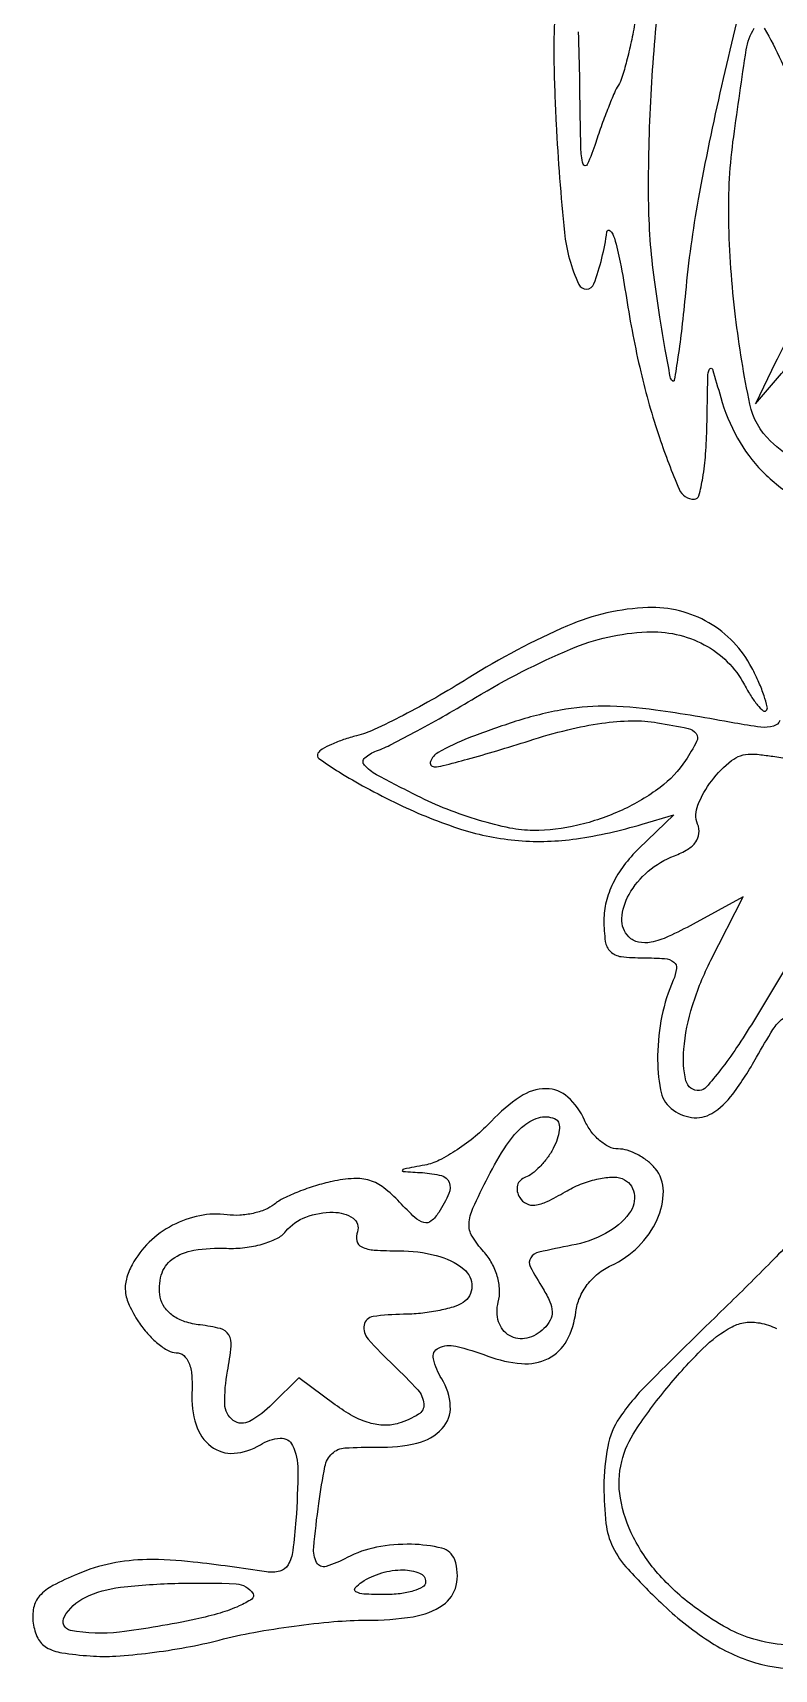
# Model space of a CAD drawing. Extents: x 20 to 193, y 3 to 220.
# Drawn here: x 20.1 to 78.4, y 12.2 to 140.6 of the extents above; entities that cross this region are included whole.
import ezdxf

# ---------------------------------------------------------------- set-up
doc = ezdxf.new("R2010")
doc.units = 0

msp = doc.modelspace()

# ---------------------------------------------------------------- linework, layer by layer
for points in [[(76.353264, 145.341933, 0.003862), (74.242152, 136.466188, 0.011604), (72.411476, 127.553456, 0.021394), (71.403991, 120.223652, -0.00482), (71.116745, 117.456967, -0.008572), (70.819291, 115.185913, -0.003819), (70.531148, 113.342031, -0.610886), (70.374917, 113.29175, -0.151823), (70.21226, 113.601116, -0.002006), (69.821763, 115.763036, -0.005539), (69.404764, 118.289005, -0.003583), (68.97553, 121.220949, -0.032731), (68.51442, 127.547003, -0.015403), (68.706938, 135.744253, -0.01461), (69.366761, 143.627504, -0.053838)], [(77.578628, 140.968262, -0.032253), (78.925511, 138.415113, 0.041697), (80.911118, 134.81731, 0.026332), (83.777698, 130.969563, 0.020673), (86.724391, 127.705144, 0.201452), (88.403516, 127, 0.279093), (88.940654, 127.32515, 0.025387), (89.623326, 128.808337, 0.026974), (90.299068, 130.802832, 0.017264), (90.876424, 133.180573, -0.024646), (92.200846, 138.304003, -0.010845), (94.430361, 144.944098, -0.003733)], [(61.126705, 141.417275, 0.019936), (61.074368, 138.17341, 0.006815), (61.250153, 133.470847, 0.012718), (61.902764, 124.948634, 0.08464), (63.037934, 120.858748, 0.664323), (64.214065, 120.907677, 0.056151), (65.234101, 125, -0.629206), (65.487519, 125.082707, -0.119496), (65.821903, 124.505623, -0.024665), (66.282974, 122.604885, -0.008407), (66.768675, 119.806376, 0.018282), (67.894236, 114.003673, 0.024415), (69.361324, 108.842971, 0.019768), (70.911897, 104.78912, 0.300031), (72.10858, 104, 0.342508), (72.463354, 104.275325, 0.020446), (72.764638, 105.689063, 0.023793), (72.991352, 107.545696, 0.014563), (73.090188, 109.75, -0.001402), (73.161738, 113.619544, -0.107099), (73.305137, 114.219334, -0.682142), (73.520226, 114.203271, -0.005743), (74.171686, 112, 0.057218), (75.486907, 108.803227, 0.068576), (77.43272, 106.1983, 0.064284), (80.120992, 104.095042, 0.042702)], [(67.446018, 141.5, -0.010304), (67.140387, 139.895255, -0.011923), (66.781654, 138.38125, -0.01102), (66.420485, 137.118288, -0.06633), (66.134647, 136.5, 0.039794), (65.820601, 135.905453, 0.007446), (65.350041, 134.765625, 0.007929), (64.839829, 133.413299, 0.007177), (64.354853, 132, -0.025135), (63.696063, 130.283523, -0.710354), (63.369167, 130.31013, -0.058556), (63.190682, 131.601707, -0.001931), (63.104853, 136.809017, 0.007319), (62.999206, 140.684124, 0.02997)], [(80.233915, 106.958996, -0.058929), (78.080007, 108.565586, -0.152905), (76.465992, 111.459564, -0.021253), (75.338799, 118.322544, -0.025221), (74.808175, 125.905742, -0.038942), (75.191587, 132.461733, -0.003692), (76.179338, 139.290726, -0.102645), (76.803833, 140.972235, -0.556572)], [(78.823152, 86.636734, -0.228193), (78.326297, 86.18707, -0.103968), (77.332367, 86.107696, -0.013989), (75.25, 86.434094, 0.010157), (69.054063, 87.453973, 0.034852), (64.988803, 87.751888, 0.046944), (61.59835, 87.444748, 0.032437), (57.861688, 86.494543, 0.014292), (54.39924, 85.260197, 0.035709), (51.974104, 84.111314, 0.175073), (51.379879, 83.420473, 0.525233), (51.669728, 83, 0.0627), (52.366481, 83.087718, 0.004265), (54.299428, 83.599862, 0.006054), (56.597929, 84.259914, 0.004502), (59.119728, 85.042082, -0.016804), (62.155537, 85.902418, -0.025785), (64.838318, 86.42113, -0.029961), (67.190546, 86.608596, -0.046548), (69.218903, 86.459438, -0.009779), (71.604973, 86.010465, -0.183854), (72.236287, 85.60653, -0.288752), (72.283614, 84.982888, -0.023397), (71.410342, 83.503509, -0.087501), (69.40976, 81.375728, -0.052654), (66.423438, 79.600093, -0.050248), (62.940871, 78.404075, -0.057663), (59.448784, 78, -0.05097), (57.622205, 78.186688, -0.021532), (55.228769, 78.789584, -0.020855), (52.679829, 79.666997, -0.023876), (50.328209, 80.719899, -0.005618), (47.15287, 82.372807, -0.086781), (46.18698, 83.129136, -0.417331), (46.219525, 83.695892, -0.092364), (47.147441, 84.250246, 0.028685), (48.336216, 84.769283, 0.006131), (50.334105, 85.812673, 0.00639), (52.621834, 87.081328, 0.006047), (54.919145, 88.431073, -0.035992), (62.377303, 92.232168, -0.088191), (68.36043, 93.591882, -0.134543), (72.874907, 92.582618, -0.149083), (76.034487, 89.435561, 0.01879), (76.562854, 88.531653, 0.033384), (77.073059, 87.836708, 0.039923), (77.505152, 87.399783, 0.392632), (77.74191, 87.408576, 0.262783), (77.826455, 87.712346, 0.019938), (77.579906, 88.562178, 0.02336), (77.176468, 89.605598, 0.0154), (76.620895, 90.766216, 0.143638), (73.239068, 94.306055, 0.140773), (68.453182, 95.493446, 0.093352), (62.150636, 94.066327, 0.038013), (54.340737, 89.952287, -0.010262), (51.791941, 88.423413, -0.010823), (49.226952, 87.02836, -0.01051), (46.967777, 85.921775, -0.047171), (45.581288, 85.431046, 0.020168), (44.55326, 85.12848, 0.024159), (43.614463, 84.75908, 0.023925), (42.866561, 84.378207, 0.125238), (42.537035, 84.059925, 0.397561), (42.621834, 83.64843, 0.011944), (44.214487, 82.589252, 0.017627), (46.303941, 81.371343, 0.010478), (48.871092, 80.062362, 0.035605), (53.824947, 78.087178, 0.056617), (58.297135, 77.203383, 0.056887), (62.838309, 77.347198, 0.036342), (68, 78.490411), (70.5, 79.238114), (67.75, 76.578588, 0.038663), (66.571757, 75.248226, 0.048139), (65.706958, 73.841938, 0.052108), (65.178618, 72.399093, 0.061802), (65, 70.959531, 0.031998), (65.107043, 69.288576, 0.172108), (65.512456, 68.488135, 0.163522), (66.344706, 68.099453, 0.028195), (68.106989, 68, -0.018306), (69.768541, 67.939146, -0.143292), (70.485437, 67.671051, -0.272562), (70.700811, 67.156041, -0.069572), (70.445148, 66.25, 0.053746), (69.55443, 63.436041, 0.045893), (69.22063, 60.34134, 0.047999), (69.438143, 57.634997, 0.177311), (70.28674, 56.17699, 0.138516), (71.885195, 55.46806, 0.172323), (73.468785, 55.787637, 0.100082), (75.12797, 57.302397, 0.029843), (76.992545, 60.200526, -0.011606), (78.279177, 62.370286, -0.088959), (79.070919, 63.24455, -0.261796)], [(79.975104, 68.369864), (76.737552, 63.013548, -0.012138), (75.424508, 60.955745, -0.017503), (74.157281, 59.207556, -0.013322), (73.040102, 57.850844, -0.196685), (72.5, 57.578616, -0.37166), (71.443035, 58.354497, -0.078717), (71.272771, 60.825963, -0.054213), (71.956336, 64.257174, -0.041038), (73.406552, 67.815589), (75.930088, 72.795548), (72.012917, 70.649901, -0.017207), (70.055506, 69.6637, -0.059098), (68.704387, 69.224579, -0.101508), (67.718853, 69.230636, -0.145241), (66.955232, 69.644768, -0.216179), (66.412043, 71.089657, -0.112092), (66.973612, 72.9752, -0.088913), (68.477566, 74.797157, -0.085216), (70.541701, 76.015855, 0.043637), (71.577878, 76.517076, 0.100911), (72.213963, 77.096598, 0.136159), (72.463554, 77.759494, 0.114459), (72.359619, 78.505232, -0.191042), (72.376139, 79.989906, -0.065231), (73.464241, 81.895, -0.064615), (75.030085, 83.483331, -0.167407), (76.529988, 84, -0.028499), (77.190969, 83.962295, -0.00688), (78.278431, 83.822638, -0.007039), (79.523648, 83.627348, -0.006938)], [(81.209375, 47.363062, -0.00874), (78.140794, 44.137242, -0.005734), (74.5, 40.525251, 0.004096), (68.364815, 34.47835, 0.047427), (66.218785, 31.876413, 0.102215), (65.29651, 29.640145, 0.046895), (65, 26.485661, 0.027806), (65.160312, 23.605158, 0.086356), (65.702489, 21.744077, 0.072244), (66.896758, 19.998423, 0.015631), (69.463029, 17.380832, 0.045193), (73.232777, 14.371375, 0.075045), (76.916086, 12.666139, 0.07785), (80.840374, 12.159525, 0.052424)], [(79.224917, 14.063249, -0.048814), (76.779579, 14.505819, -0.057905), (74.700412, 15.366012, -0.029747), (72.319655, 16.883403, -0.052117), (69.391054, 19.509815, -0.065865), (67.326624, 22.501219, -0.074891), (66.296727, 25.577875, -0.105241), (66.401169, 28.462249, -0.085822), (67.480675, 30.898318, -0.024627), (69.946069, 34.226245, -0.02513), (72.758701, 37.324623, -0.073144), (75.075902, 39.040622, -0.09078), (76.109508, 39.372094, -0.081531), (77.234956, 39.334454, -0.059831), (78.567768, 38.899197, -0.024474)]]:
    msp.add_lwpolyline(points, format="xyb")
for points in [[(78.476217, 114.75), (76.901073, 111.5), (78.950537, 113.860784, 0.017139), (79.735212, 114.829832, 0.020942), (80.39797, 115.789295, 0.019967), (80.881123, 116.627898, 0.12128), (81, 117.110784, 0.174521), (80.767505, 117.756592, 0.432171), (80.319345, 117.785231, 0.077291), (79.541106, 116.791706, 0.014728)], [(56.160927, 55.172273, -0.031556), (54.914615, 53.996352, -0.027677), (53.476347, 52.930151, -0.028681), (52.066793, 52.113275, -0.070656), (50.936603, 51.730186, 0.001113), (49.279899, 51.415083, 0.275745), (49.171551, 51.318452, 0.485764), (49.230213, 51.232707, 0.001488), (50.75, 51.136182, -0.046216), (52.238605, 50.906908, -0.238567), (52.849802, 50.377766, -0.206104), (52.83444, 49.508204, -0.034922), (52.029443, 48.013399, -0.078161), (51.441125, 47.342371, -0.242575), (50.871241, 47.215521, -0.12471), (50.161292, 47.608061, -0.01689), (48.950968, 48.822255, 0.039732), (47.719793, 49.94948, 0.091458), (46.609879, 50.526639, 0.089814), (45.354203, 50.675457, 0.037344), (43.656212, 50.443383, 0.021923), (42.345963, 50.102779, 0.019571), (41.019111, 49.637448, 0.02002), (39.859794, 49.124624, 0.055833), (39.110975, 48.646702, -0.075385), (38.412333, 48.238178, -0.040084), (37.452481, 47.942822, -0.038765), (36.400613, 47.793626, -0.048465), (35.415583, 47.826584, 0.081647), (33.253948, 47.756021, 0.072045), (31.125866, 47.004662, 0.071445), (29.282834, 45.672436, 0.077871), (27.951846, 43.910024, 0.05552), (27.502302, 42.786048, 0.095487), (27.42284, 41.784167, 0.083253), (27.722486, 40.731711, 0.034149), (28.451981, 39.432942, 0.036256), (29.163436, 38.501948, 0.039828), (29.98156, 37.714677, 0.043472), (30.782124, 37.16736, 0.128904), (31.420501, 37, -0.178851), (31.998682, 36.786349, -0.122446), (32.408946, 36.210698, -0.075572), (32.629481, 35.245629, -0.030295), (32.647448, 33.887693, 0.086378), (32.966361, 31.349419, 0.156419), (34.150026, 29.647303, 0.182852), (35.951496, 29.107509, 0.122524), (38.019238, 29.779942, -0.121197), (39.574181, 30.290113, -0.310809), (40.546893, 29.724262, -0.112233), (40.966596, 27.82696, -0.016448), (40.813088, 23.864404, -0.014349), (40.571761, 21.466663, -0.097451), (40.195259, 20.342946, -0.204276), (39.551078, 19.853027, -0.099567), (38.5, 19.801779, 0.008499), (32.74392, 20.570485, 0.031897), (29.105726, 20.759805, 0.048394), (26.329788, 20.457439, 0.047679), (23.649176, 19.626776, 0.022878), (21.722727, 18.716245, 0.087862), (20.681664, 17.904009, 0.133517), (20.214617, 16.978864, 0.085968), (20.17772, 15.770826, 0.080211), (20.542949, 14.594553, 0.147993), (21.22319, 13.87163, 0.092722), (22.432221, 13.447975, 0.019839), (24.652205, 13.197281, 0.034239), (26.664142, 13.188579, 0.01462), (29.344891, 13.439596, 0.014386), (32.198246, 13.874848, 0.018354), (34.79655, 14.447281, -0.018283), (37.495957, 15.042387, -0.011734), (40.664824, 15.543889, -0.011794), (43.794556, 15.889247, -0.021583), (46.359161, 16, 0.038143), (50.028274, 16.280308, 0.112697), (52.364307, 17.205081, 0.187734), (53.400309, 18.725077, 0.143828), (53.281539, 20.75, 0.252267), (52.279373, 21.650998, 0.054562), (49.888214, 21.961306, 0.052188), (47.139238, 21.729163, 0.075862), (44.848612, 20.91898, -0.048613), (43.179512, 20.224588, -0.360077), (42.44111, 20.531702, -0.146417), (42.207007, 21.719286, -0.01002), (42.609084, 25.164607, -0.014149), (43.090095, 28.062033, -0.155142), (43.649207, 29.083928, -0.177496), (44.664545, 29.526426, -0.019785), (47.230969, 29.578008, 0.062376), (50.317889, 29.903708, 0.148158), (52.296973, 31.04709, 0.204619), (52.939527, 32.812475, 0.126582), (52.263184, 34.950183, -0.08071), (51.605805, 36.517359, -0.350179), (52.003984, 37.368515, -0.176553), (53.362246, 37.51861, -0.030379), (55.878896, 36.73961, 0.070361), (58.528277, 36.145953, 0.137117), (60.637624, 36.557297, 0.152931), (62.080122, 37.952234, 0.094919), (62.803276, 40.214621, -0.070793), (63.097919, 41.315757, -0.061958), (63.697222, 42.34671, -0.060726), (64.54462, 43.217783, -0.062668), (65.568004, 43.849031, 0.089152), (67.708868, 45.330585, 0.0907), (69.184557, 47.456899, 0.106289), (69.668012, 49.681347, 0.175507), (69.024577, 51.470386, 0.055399), (68.417758, 52.055731, 0.043211), (67.646141, 52.550676, 0.044458), (66.835453, 52.888762, 0.076712), (66.114684, 53, -0.115907), (65.414248, 53.164582, -0.0614), (64.666163, 53.659221, -0.056094), (63.986643, 54.385915, -0.05641), (63.487128, 55.244158, 0.105573), (62.167325, 57.074364, 0.188558), (60.457378, 57.723715, 0.146058), (58.420951, 57.09405, 0.057437)], [(61.014163, 53.026465, -0.036397), (60.547179, 52.28845, -0.033261), (59.964972, 51.602003, -0.034904), (59.360333, 51.059698, -0.085098), (58.834408, 50.778136, 0.117488), (58.43977, 50.533101, 0.128661), (58.214125, 50.143826, 0.117903), (58.197544, 49.665953, 0.088615), (58.391779, 49.175106, 0.14026), (58.909483, 48.703799, 0.148012), (59.586808, 48.590371, 0.08079), (60.538886, 48.873649, 0.020788), (61.957363, 49.633885, -0.038366), (63.158514, 50.224317, -0.038459), (64.434815, 50.623734, -0.041258), (65.599215, 50.792511, -0.107381), (66.431657, 50.664599, -0.26308), (67.37206, 49.524919, -0.208241), (66.993363, 47.944808, -0.110013), (65.125897, 46.353225, -0.075447), (62.487847, 45.431742, 0.009376), (59.894677, 44.89474, 0.193192), (59.251441, 44.450291, 0.273639), (59.217069, 43.767298, 0.018585), (60.224959, 42.011391, -0.035102), (60.76203, 40.999795, -0.099413), (60.935404, 40.223474, -0.126566), (60.778466, 39.553952, -0.075986), (60.292177, 38.892177, -0.139886), (58.947184, 38.144375, -0.190913), (57.58926, 38.346584, -0.189859), (56.73331, 39.426019, -0.138618), (56.702853, 40.97171, 0.076982), (56.802275, 41.941925, 0.057529), (56.623866, 43.003684, 0.055279), (56.195398, 44.040574, 0.058382), (55.55636, 44.937723, -0.047592), (54.65083, 46.152796, -0.152289), (54.410401, 47.122314, -0.09209), (54.711382, 48.33731, -0.011313), (55.904394, 50.812596, -0.027959), (57.351996, 53.29663, -0.072294), (58.728583, 54.841408, -0.119934), (60.028823, 55.485357, -0.186072), (61.252704, 55.304366, -0.218661), (61.468363, 55.005769, -0.074962), (61.493123, 54.459614, -0.057628), (61.33859, 53.766827, -0.03922)], [(45.638374, 46.5, 0.150584), (45.58989, 45.782676, 0.231336), (45.976855, 45.310085, 0.091993), (46.965359, 45.061315, 0.01577), (48.90894, 45, -0.061674), (51.833185, 44.637925, -0.108708), (54.001144, 43.555841, -0.23), (54.639241, 42.19743, -0.253648), (53.935698, 40.939097, -0.068897), (53.163414, 40.58809, -0.023596), (51.967049, 40.292991, -0.022937), (50.599591, 40.088014, -0.024558), (49.25, 40.015313, 0.034271), (46.868018, 39.840573, 0.32154), (46.167438, 39.16943, 0.232901), (46.474068, 38.074231, 0.021498), (48.5, 36, -0.01996), (50.380548, 34.086426, -0.164442), (50.86137, 32.982605, -0.286644), (50.442375, 32.164802, -0.057984), (48.885806, 31.463756, -0.08326), (47.782525, 31.306936, -0.064641), (46.58231, 31.493301, -0.054477), (45.287793, 32.028442, -0.033962), (43.903018, 32.913581), (41.034424, 35.034424), (38.980738, 32.980738, -0.067917), (37.177006, 31.610179, -0.29332), (35.895182, 31.682663, -0.235813), (35.225329, 32.967734, -0.050741), (35.442461, 35.544985, 0.019774), (35.732749, 37.520434, 0.161575), (35.541672, 38.399559, 0.200224), (34.884711, 38.889893, 0.032825), (33.290819, 39.180464, -0.048847), (32.099929, 39.437173, -0.074667), (31.154393, 39.904444, -0.088566), (30.501488, 40.556456, -0.105851), (30.16477, 41.35622, -0.115464), (30.238102, 43.087556, -0.167218), (31.099539, 44.337014, -0.121165), (32.80843, 45.048796, -0.047808), (35.369173, 45.1974, 0.038292), (36.798996, 45.253149, 0.040988), (38.170468, 45.527518, 0.044853), (39.313308, 45.969501, 0.105237), (40.028212, 46.533994, -0.131156), (41.596991, 47.647455, -0.09087), (43.750095, 48.028547, -0.144883), (45.297037, 47.560471, -0.352504)], [(51, 19, -0.267845), (50.778455, 18.616101, -0.057513), (50.045313, 18.298248, -0.045617), (48.995198, 18.082078, -0.029148), (47.75, 18.015313, -0.010814), (46.143611, 18.057632, -0.116665), (45.52332, 18.236165, -0.473162), (45.470206, 18.537668, -0.07201), (46, 19, -0.072084), (47.547831, 19.70952, -0.071596), (49.23706, 19.95265, -0.097179), (50.530389, 19.698883, -0.304766)], [(37.447874, 18.084342, -0.405677), (37.354779, 17.662507, -0.040966), (36.362313, 17.119133, -0.033437), (34.856609, 16.565779, -0.01852), (32.95767, 16.084342, -0.02181), (26.964853, 15.070137, -0.079241), (23.116486, 15.201484, -0.516715), (22.627905, 16.281984, -0.149149), (24.25, 17.779505, -0.083709), (27.033368, 18.586944, -0.02306), (31.597143, 18.903283, -0.016572), (36.128503, 18.857749, -0.248438)]]:
    msp.add_lwpolyline(points, format="xyb", close=True)

doc.saveas('drawing.dxf')
